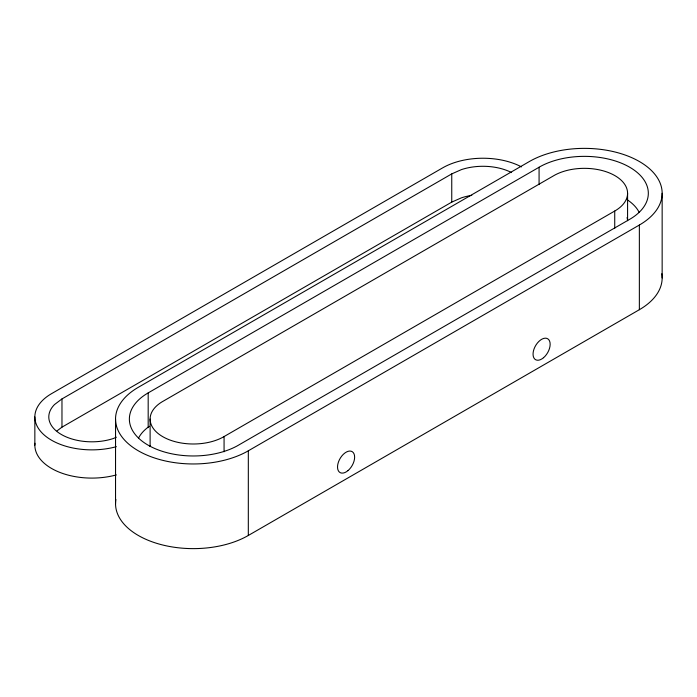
<?xml version="1.0" encoding="UTF-8"?>
<svg xmlns="http://www.w3.org/2000/svg" width="697" height="697" viewBox="0 0 697 697"><rect width="100%" height="100%" fill="white"/><g stroke="black" fill="none" stroke-linecap="round" stroke-linejoin="round"><path stroke-width="1.05" d="M511.598 172.586A43.083 24.874 0 0 0 461.405 169.615L451.752 173.893L61.972 398.928L54.566 404.504A43.083 24.874 0 0 0 61.414 434.527A43.083 24.874 0 0 0 113.428 438.483L116.321 437.202M57.032 430.868L61.972 427.156L451.752 202.113L461.405 197.843A43.083 24.874 0 0 1 471.791 195.352M148.182 392.899L146.701 393.779A63.941 36.915 0 0 0 148.104 445.156A63.941 36.915 0 0 0 237.085 445.967L630.994 218.553A63.941 36.915 0 0 0 629.591 167.175A63.941 36.915 0 0 0 540.602 166.365L148.182 392.899L148.182 427.636M614.728 211.034L615.869 210.355A43.205 24.944 0 0 0 614.928 175.644A43.205 24.944 0 0 0 554.803 175.095L161.826 401.977A43.205 24.944 0 0 0 162.767 436.688A43.205 24.944 0 0 0 222.892 437.237L614.728 211.034L614.728 228.398M248.315 450.802L639.358 225.035A77.776 44.904 0 0 0 639.376 161.521A77.776 44.904 0 0 0 529.371 161.53L138.328 387.297A77.776 44.904 0 0 0 138.32 450.811A77.776 44.904 0 0 0 248.324 450.802L248.315 535.47A77.776 44.904 0 0 1 160.205 544.357A77.776 44.904 0 0 1 115.885 499.496M248.315 535.47L639.358 309.703A77.776 44.904 0 0 0 661.81 273.721M662.15 193.278L662.15 277.946M639.358 225.035L639.358 309.703M627.579 193.278L627.579 220.418M539.077 167.219L539.077 184.592M451.752 173.893L451.752 202.113M224.068 436.575L224.068 451.778M150.116 419.054L150.116 446.193M115.545 419.054L115.545 503.722M61.972 398.928L61.972 427.156M34.85 416.937L34.85 445.165M627.161 199.725A57.032 32.925 0 0 1 639.14 212.315M138.546 438.091A57.032 32.925 0 0 1 149.376 426.294M116.347 474.91A57.032 32.925 0 0 1 34.946 443.257M627.047 217.595A43.205 24.944 0 0 1 627.561 220.714M150.134 446.498A43.205 24.944 0 0 1 150.195 445.714M116.347 446.681A57.032 32.925 0 0 1 45.279 435.921A57.032 32.925 0 0 1 51.552 393.657L442.621 167.881A57.032 32.925 0 0 1 521.487 166.888M543.555 357.7A12.102 6.987 -60 0 0 547.833 338.847A12.102 6.987 -60 0 0 533.414 351.079A12.102 6.987 -60 0 0 543.555 357.7M348.03 470.58A12.102 6.987 -60 0 0 352.316 451.726A12.102 6.987 -60 0 0 337.888 463.967A12.102 6.987 -60 0 0 348.03 470.58"/></g></svg>
